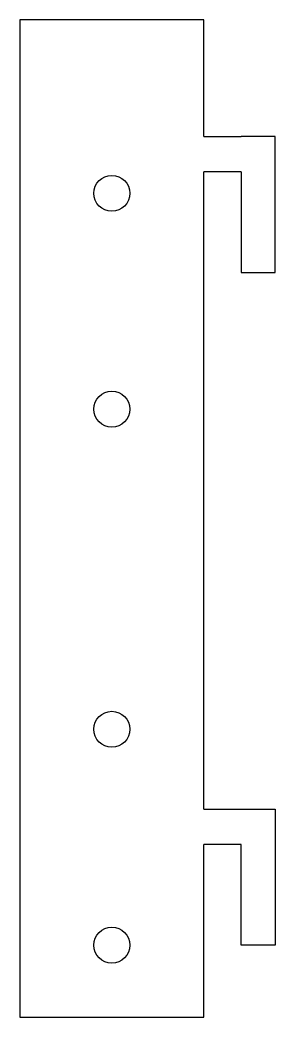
# Model space of a CAD drawing. Header units: millimetres. Extents: x 0 to 35, y 0 to 139.
import ezdxf

# ---------------------------------------------------------------- set-up
doc = ezdxf.new("R2010")
doc.units = ezdxf.units.MM
doc.layers.get('0').update_dxf_attribs({"linetype": 'CONTINUOUS'})

msp = doc.modelspace()

# ---------------------------------------------------------------- linework, layer by layer
for p, q in [((25.5, 138.6), (0, 138.6)), ((0, 138.6), (0, 0)), ((25.5, 122.4), (25.5, 138.6)), ((25.5, 122.4), (30.7, 122.4)), ((35.4, 122.4), (30.7, 122.4)), ((35.4, 103.5), (35.4, 122.4)), ((30.7, 117.5), (25.5, 117.5)), ((25.5, 28.9), (25.5, 117.5)), ((30.7, 117.5), (30.7, 103.5)), ((30.7, 103.5), (35.4, 103.5)), ((25.5, 28.9), (30.7, 28.9)), ((30.7, 28.9), (35.4, 28.9)), ((35.4, 28.9), (35.4, 10)), ((30.7, 24), (25.5, 24)), ((25.5, 0), (25.5, 24)), ((30.7, 10), (30.7, 24)), ((35.4, 10), (30.7, 10)), ((0, 0), (25.5, 0))]:
    msp.add_line(p, q)
for centre in [(12.75, 114.5), (12.75, 84.5), (12.75, 40), (12.75, 10)]:
    msp.add_circle(centre, 2.5)

doc.saveas('drawing.dxf')
